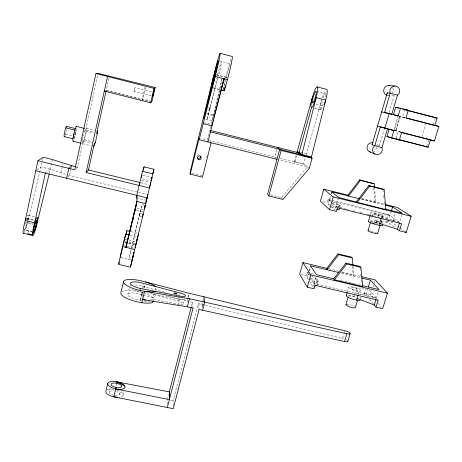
<?xml version="1.0" encoding="UTF-8"?>
<svg xmlns="http://www.w3.org/2000/svg" width="462" height="462" viewBox="0 0 462 462"><rect width="100%" height="100%" fill="white"/><g stroke="black" fill="none" stroke-linecap="round" stroke-linejoin="round"><path stroke-width="0.35" stroke-dasharray="2.31 1.73" d="M167.342 404.556L167.348 400.248M75.046 134.448L75.127 131.606M115.05 395.541A5.301 2.189 12.5 0 0 119.629 394.484L119.652 393.907A5.301 2.189 12.5 0 0 116.586 391.557M110.308 388.005L109.321 392.498A5.301 2.189 12.5 0 0 113.687 395.276M151.311 95.877L134.067 91.482L134.39 89.651L134.933 87.716L152.189 92.123M213.23 116.511A5.833 0.323 -76 0 1 213.588 115.044L219.872 89.293A18.728 1.028 -75.9 0 1 221.997 78.985M76.542 128.638L76.328 130.18A7.606 0.837 -77 0 1 75.139 135.759L74.174 139.05M24.186 232.686A9.407 1.357 -76.1 0 0 27.339 223.198L27.801 220.905M141.811 216.84L139.178 216.21L139.599 214.483M141.851 213.779L139.876 213.305L139.686 214.12M42.989 158.68L28.194 219.727M66.072 131.549L66.343 130.232M144.612 205.163L141.978 204.527L131.947 246.783M49.353 173.342L52.425 159.575M60.949 172.748L62.896 163.75M70.969 168.647L69.444 175.618L68.047 176.975M71.119 167.949L71.575 165.858M76.38 168.284L77.42 167.284L82.611 143.694L84.361 139.749L86.458 130.232L86.094 128.061L97.823 74.798M104.291 91.049L106.191 90.5L109.402 76.276M225.97 78.655L226.929 74.642A11.204 0.664 -75.8 0 1 229.614 65.315M151.386 101.986L142.14 99.642L144.953 87.532M145.617 87.266L142.874 99.041L142.14 99.642M137.612 199.636L137.936 198.244L146.483 200.317M131.156 249.526L128.834 259.459L131.312 249.422M131.641 247.517L141.978 204.527M127.737 294.392L129.516 287.006M222.141 78.349L211.117 124.457L204.522 122.788M139.512 214.859L139.183 216.187M139.541 214.651L139.87 213.323M115.858 386.399L116.488 383.812M141.499 300.387L137.595 299.769A10.499 3.032 13.2 0 1 127.87 294.063A10.499 3.032 13.2 0 1 140.974 294.415L141.62 291.77M142.423 288.461L143.509 284.026M140.194 300.248L142.18 292.117M140.292 300.265L142.279 292.134L143.486 292.261L142.492 296.327M225.849 77.246L226.495 74.596A18.723 1.109 -75.8 0 1 230.965 59.061M152.737 293.849A17.556 5.001 13.2 0 1 153.673 294.502L153.078 297.667L142.163 294.831L142.81 292.18M143.78 288.213L144.704 284.436M142.85 293.249L142.931 292.908L138.623 291.765A17.539 5.07 13.2 0 0 121.697 291.684M144.144 287.942L144.953 284.638M141.828 299.035L142.325 297.002M119.629 394.484L120.426 391.222M123.135 395.033L124.255 390.471M223.279 89.628L225.635 80.024M28.026 220.42L27.339 223.198L33.241 224.59M155.041 289.726L155.498 287.89M150.548 300.005A17.556 5.001 13.2 0 0 153.367 299.549L154.776 294.45M206.618 157.594L207.311 154.834M210.077 143.798L210.77 141.037M210.632 126.392L207.178 140.136L200.606 138.484M180.815 304.585A5.532 1.577 14.1 0 0 183.212 303.309A5.532 1.577 14.1 0 0 177.974 300.924L179.065 296.621M179.377 295.397L179.689 294.173M153.534 299.468L178.118 304.198L179.701 297.978M217.983 78.061L207.074 119.664L218.341 72.413A11.215 0.537 -75.9 0 1 221.656 61.648A11.215 0.537 -75.9 0 1 218.693 75.352L218.341 76.663M183.42 303.765L184.685 298.822M187.751 297.799L186.902 301.091L165.979 295.686M187.918 297.141L188.929 293.191M187.018 302.46L188.207 297.828M188.375 297.17L189.056 294.519M167.348 399.526L168.607 394.658M191.349 306.508L192.423 302.344L188.282 301.403M173.21 405.803L173.123 400.756L198.331 303.684L204.602 305.145M203.344 298.562L201.807 304.47L202.316 308.038M202.113 306.624L203.153 302.656M203.326 301.992L203.84 300.011M202.841 306.04L203.361 304.048M276.68 149.411L274.613 157.074L276.005 158.362M309.292 168.295L304.325 164.536L295.12 162.226L294.433 161.671L296.13 155.417M297.008 155.284L295.12 162.226L280.082 158.449M304.325 164.536L303.58 163.97L305.313 157.727M306.081 154.955L321.691 99.988M65.067 135.135A5.244 0.641 -77.1 0 0 65.408 134.084L65.748 132.865M308.518 279.741L306.04 275.704L306.987 272.407L308.385 272.742M329.591 205.232L326.894 202.783L327.87 199.365L331.341 200.219M308.795 271.558L307.109 277.443L308.928 278.499M308.98 270.917L310.447 265.789M330.29 196.483L328.159 203.933L329.446 204.481M331.052 193.821L331.624 191.822M309.315 270.998L310.787 265.869M329.493 200.566L330.636 196.569M331.398 193.907L331.97 191.909M338.467 198.129L335.008 210.129L331.502 206.959L332.519 203.436L339.547 205.174L338.865 207.519M312.872 286.833L315.604 277.356M317.186 279.331L318.445 281.248L317.458 284.65L316.216 282.709L317.186 279.331L311.711 276.207M337.797 208.056L338.808 204.545L329.146 200.479L330.884 200.912M339.778 207.571L340.292 205.804L338.808 204.545M379.267 145.957L384.396 128.569M389.166 112.405L394.184 95.409M394.022 129.568L397.984 116.251M395.986 130.792L394.71 130.428L398.845 116.534L400.15 116.817L395.986 130.792L394.363 130.371M347.43 291.741L348.781 287.225M370.38 214.726L370.98 212.716M400.034 116.695L395.83 130.804L393.826 130.232M370.605 222.06L372.008 217.365M372.21 216.695L373.209 213.34M396.078 138.248L398.094 131.503L401.01 132.334M404.637 109.604L402.396 117.1L405.382 117.741M374.307 222.482L374.826 220.749L387.941 222.366L391.008 212.254M375.675 223.504L376.028 222.338A5.14 0.612 15.9 0 0 378.517 222.95M354.088 296.338L354.585 294.675M354.787 294.005L356.589 288.005L363.681 288.236M376.183 222.707L377.269 219.092M378.02 216.574L378.776 214.056L390.009 215.546L331.577 201.08M205.307 305.313L342.521 338.461L343.872 333.957M344.063 333.316L344.646 331.387M358.31 294.375L359.124 291.661A7.328 1.502 16.9 0 1 348.96 287.699A7.328 1.502 16.9 0 1 356.023 287.82L356.589 288.005M381.369 217.752L381.756 216.47A7.467 0.826 15.8 0 1 371.217 213.017A7.467 0.826 15.8 0 1 378.193 213.883L378.776 214.056M380.844 222.886L381.612 220.345M382.374 217.81L382.952 215.904M381.208 222.465L382.357 218.647M382.548 218.012L383.119 216.106M367.706 297.066L364.403 293.07L365.783 288.507M332.034 200.393L388.23 214.31L386.186 221.073L395.218 227.708M367.943 288.369L365.95 294.941L359.557 294.791M28.061 232.502L28.621 230.677M373.446 297.817L370.68 294.56L371.893 290.558M372.909 287.22L374.74 281.214M393.162 220.663L395.38 213.375M421.823 136.717L425.641 124.214M318.445 281.248L313.871 283.373L376.391 298.186L378.211 292.244M401.952 214.674L399.636 222.234L388.23 214.31M426.773 146.056L428.609 140.061M433.391 124.497L435.458 117.77M134.067 91.482L134.933 87.716M270.38 194.889L281.52 197.632L307.478 166.909L279.793 159.991M208.76 107.248C211.059 106.572 209.673 111.92 208.016 110.239M45.328 173.1L50.375 169.179L66.176 174.515M36.914 170.028L41.239 166.955L50.375 169.179M140.754 99.29L106.231 90.488M340.292 205.804L336.047 206.526L345.131 208.766M387.71 95.276L391.533 95.744M142.279 292.134L139.576 291.632A10.522 2.928 13.3 0 1 137.555 291.112M144.317 300.929L149.954 302.004M146.31 292.81L179.389 299.22A5.538 1.542 14.2 0 0 184.471 298.365M170.559 400.213L173.123 400.756M106.191 90.5L149.85 100.808M120.98 257.617L132.103 260.227M27.489 222.482L33.391 223.874M124.353 245.796L126.34 246.263M127.004 246.419L134.286 248.14M32.022 231.479L24.284 229.654A5.642 0.814 -76.1 0 0 26.975 222.228M32.825 232.051L24.186 230.018A6.018 0.872 -76.1 0 0 27.056 222.095M311.18 273.406L314.674 274.237M339.824 280.232L344.017 281.231M344.716 281.393L351.005 282.894M351.703 283.056L353.8 283.558M354.308 283.714L361.168 285.349M130.729 231.583L137.249 233.137M309.8 274.538L308.062 274.122L309.28 274.815M300.941 274.492L306.04 275.704M129.683 235.077L137.664 236.971M310.903 278.644L317.816 280.284L316.834 283.674L309.927 282.034L314.056 288.767M364.403 293.07L370.68 294.56M28.095 215.205L35.383 216.932M125.011 239.131L126.917 239.587M128.881 240.049L135.845 241.701M125.081 241.435L135.366 243.872M27.241 218.451L33.87 220.016M27.148 218.809L33.778 220.38M124.844 242.475L134.477 244.75M124.821 242.562L134.454 244.837M328.886 268.815L338.698 271.165M342.203 272.002L361.128 276.53M341.539 272.493L353.228 275.288L353.996 276.201L353.107 267.065M341.568 273.227L360.845 277.835M136.971 208.079L144.202 209.823M136.365 210.071L143.694 211.839M137.139 192.053L66.828 174.734M138.502 192.383L147.846 194.652M142.585 175.081L151.986 177.385M142.388 178.852L151.12 180.988M141.539 180.544L149.411 182.467M140.789 182.756L148.816 184.713M76.12 166.967L77.42 167.284M82.611 143.694L90.939 145.755M345.83 208.94L348.625 209.632M352.818 210.666L355.613 211.359M359.806 212.393L362.601 213.08M366.793 214.12L373.082 215.673M373.781 215.846L388.455 219.467M391.949 220.334L395.443 221.194M331.502 206.959L335.972 208.062M192.048 173.036L202.125 175.525M386.821 221.234L392.556 222.649L397.101 225.918M294.433 161.671L303.58 163.97M361.555 198.55L384.615 204.285M86.458 130.232L94.029 132.12M361.734 198.931L375.011 202.235L375.895 202.835L374.578 188.051M361.521 199.261L384.944 205.082M85.47 130.885L93.821 132.958M65.408 134.084L72.037 135.73M84.361 139.749L91.915 141.62M83.229 140.893L91.563 142.954M323.002 201.825L326.894 202.783M86.094 128.061L94.444 130.14M300.34 152.021L306.462 153.569M208.974 140.587L276.669 157.594M205.746 119.329L211.746 120.848M206.959 113.357L213.588 115.044M206.687 113.831L213.409 115.54M213.207 87.763L219.848 89.472M213.277 87.994L220.744 89.917M216.366 74.752L226.836 77.46M216.337 74.85L226.253 77.42M316.054 104.014L322.124 105.584L320.905 109.968L314.847 108.403M314.483 107.923L320.524 109.482L320.905 109.968A10.69 1.935 -74.3 0 0 322.222 108.853M394.71 130.428L400.918 132.034M394.71 130.596L400.976 132.213M218.913 60.845L230.33 63.825M316.614 91.499L325.398 93.792M398.972 116.274L405.255 117.908M398.845 116.534L405.076 118.156M164.715 292.238L140.304 285.782A10.522 2.928 13.3 0 0 133.512 284.967M153.823 294.652L177.974 300.924M376.12 220.807L377.956 221.356A7.456 0.889 15.9 0 1 379.672 221.927M381.756 216.47L398.313 221.806M376.028 222.338L379.031 223.319M140.974 294.415L142.163 294.831M359.124 291.661L376.391 298.186M332.016 205.578L336.509 207.502M309.54 278.846L316.216 282.709M397.667 226.322L399.37 227.552M399.942 227.957L403.915 230.821M294.785 161.764L295.478 162.318M327.87 199.365L331.075 202.165M332.519 203.436L337.468 207.767M153.078 297.667L152.928 297.516A17.539 5.07 13.2 0 0 144.981 293.584M369.352 290.009L378.13 300.208M378.055 303.245L381.283 307.051M369.461 299.185L374.295 305.03M281.52 197.632L282.6 198.989M306.987 272.407L309.482 276.38M309.835 276.946L315.067 285.273M198.331 303.684L199.082 309.459M25.474 222.031L25.976 226.536M192.423 302.344L193.024 308.085M352.344 266.193L353.228 275.288M360.244 268.584L360.377 269.999M360.782 274.226L360.914 275.641M361.382 280.578L361.521 281.987M373.758 188.219L375.011 202.235M383.316 190.535L383.437 191.955M383.743 195.495L384.055 199.041M384.297 201.877L384.609 205.423M210.095 107.588L209.344 110.58M392.683 87.93A4.972 4.712 -58.9 0 1 392.515 92.833M388.294 95.345A4.972 4.712 -58.9 0 1 387.064 95.195M393.976 95.045A5.053 4.782 -58.7 0 1 390.286 95.594M377.2 144.427A4.926 4.695 -50.7 0 1 378.898 146.171M375.895 145.01A4.851 4.626 -50.9 0 1 376.328 146.154M376.455 147.384A4.851 4.626 -50.9 0 1 373.972 151.548M323.14 97.961A6.122 1.109 -74.3 0 1 325.733 94.675M325.698 95.663A6.122 1.109 -74.3 0 1 325.531 96.922M323.365 104.042A6.122 1.109 -74.3 0 1 322.297 100.987M320.524 109.482A10.69 1.935 -74.3 0 1 321.887 99.301M322.274 97.973A10.69 1.935 -74.3 0 1 325.283 90.616M342.521 338.461A4.545 1.219 17.7 0 1 343.641 338.762M345.784 339.582A4.545 1.219 17.7 0 1 346.662 340.049M117.267 390.223A8.842 3.656 12.5 0 1 123.129 394.571A8.842 3.656 12.5 0 1 118.347 397.285M107.328 389.824A8.842 3.656 12.5 0 1 114.512 389.518M223.21 89.628A18.723 1.109 -75.8 0 1 225.081 80.457M197.187 156.058A1.865 1.865 0 0 1 200.6 155.55M212.659 119.115A5.833 0.323 -76 0 1 212.913 117.897M230.053 64.218A11.204 0.664 -75.8 0 1 230.417 64.183M179.516 304.458A5.532 1.577 14.1 0 1 178.118 304.198M136.902 290.916A10.522 2.928 13.3 0 1 132.363 289.091M130.157 285.672A10.522 2.928 13.3 0 1 131.295 285.21M109.361 391.92A5.301 2.189 12.5 0 1 113.941 390.898M26.64 219.115A5.642 0.814 -76.1 0 1 27.27 219.952M75.993 130.249A5.238 0.578 -77 0 1 75.023 135.164M74.688 136.382A5.238 0.578 -77 0 1 74.353 137.433M26.317 219.508A6.018 0.872 -76.1 0 1 27.264 220.767M27.258 215.69A9.407 1.357 -76.1 0 1 27.928 220.189M82.467 140.408A7.594 0.745 -77 0 0 82.219 142.567L82.236 143.295A7.594 0.745 -77 0 0 83.639 140.633A7.594 0.745 -77 0 0 85.568 132.473L85.799 130.942A7.594 0.745 -77 0 0 85.77 128.731L85.516 128.962A7.594 0.745 -77 0 0 83.772 134.194M82.554 139.859A7.594 0.745 -77 0 1 83.616 134.829M348.533 295.137A7.311 1.577 17 0 1 353.522 296.148L355.313 296.737A7.311 1.577 17 0 1 356.439 297.17M348.452 296.263A5.036 1.086 17 0 1 355.821 297.488M346.708 304.256A5.024 1.138 17.1 0 1 355.012 306.756M359.944 297.054A7.311 1.559 17 0 1 360.499 298.458M370.547 221.385A7.456 0.907 15.9 0 1 375.6 222.534L377.437 223.082A7.456 0.907 15.9 0 1 378.603 223.464M371.298 221.933A5.134 0.624 15.9 0 1 378.037 223.591M381.15 222.488A7.456 0.889 15.9 0 1 383.004 223.417M374.826 220.749A5.14 0.612 15.9 0 1 379.573 222.245M370.536 230.856A5.122 0.676 16 0 1 376.443 232.64M352.275 289.039A5.047 1.034 16.9 0 0 360.429 290.962A5.047 1.034 16.9 0 0 354.672 287.942A5.047 1.034 16.9 0 0 352.275 289.039M374.665 214.166A5.146 0.566 15.8 0 0 382.952 216.21A5.146 0.566 15.8 0 0 376.877 213.796A5.146 0.566 15.8 0 0 374.665 214.166"/><path stroke-width="0.69" d="M120.322 257.461L120.374 257.063M140.096 290.494A17.591 4.828 13.3 0 1 123.498 281.762A17.591 4.828 13.3 0 1 141.28 280.85L188.929 293.191L344.837 330.74A4.556 1.172 17.6 0 1 350.075 333.194A4.556 1.172 17.6 0 1 346.835 333.72L189.455 298.735L140.096 290.494L140.344 288.49A10.528 2.888 13.3 0 1 130.417 283.27A10.528 2.888 13.3 0 1 141.049 282.721L180.001 292.954A5.544 1.519 14.2 0 1 185.47 295.761A5.544 1.519 14.2 0 1 180.174 296.119L140.344 288.49M130.076 231.427L126.854 230.74A17.741 0.306 -76.5 0 1 126.114 234.269M211.221 87.249L211.25 87.07A18.751 0.82 -76 0 1 213.588 76.138L214.709 71.535A18.751 0.82 -76 0 1 220.091 53.315L232.178 56.491A18.723 1.109 -75.8 0 1 228.719 74.844L227.466 79.637A18.723 1.109 -75.8 0 1 224.145 90.616L220.744 89.917M347.724 340.939A4.545 1.219 17.7 0 1 344.485 341.516L199.082 309.459L173.256 408.685L113.906 396.858L116.066 387.485M116.736 383.281L116.961 381.878L169.323 391.874L169.444 399.284L167.342 407.432M36.521 225.364L36.989 223.082A9.396 1.242 -76.2 0 0 35.793 219.594A9.396 1.242 -76.2 0 0 32.444 234.453A9.396 1.242 -76.2 0 0 35.944 227.72L49.18 174.035M75.468 166.811L52.425 159.575L43.278 157.299L37.867 160.782L25.306 220.547L34.702 222.771L45.328 173.1M141.846 175.271L141.915 174.919L141.805 175.289M66.649 178.332L68.826 168.324L71.575 165.858M120.588 255.977L120.836 254.845M104.291 91.049L150.664 102.824L151.94 101.34L155.192 87.509L98.129 73.394L95.963 73.504L74.821 169.785L37.867 160.782M150.722 182.79L149.411 187.97L86.146 172.545L107.542 76.467M86.146 172.545L88.461 169.981L94.335 143.642L95.351 142.469L97.47 132.975L97.228 130.833M106.075 91.187L96.598 133.651L97.47 132.975M136.255 205.192L136.475 204.221M118.647 264.397L130.44 267.157L133.368 254.885M120.957 254.279L122.701 246.818M138.542 233.443L136.544 241.869M35.944 227.72L36.665 224.648M150.664 102.824L154.06 88.369L155.192 87.509M153.569 92.475L152.685 96.229L154.637 87.93M125.774 235.308L126.865 230.665M132.733 220.455L133.223 218.37M135.014 210.736L135.984 206.572M136.509 203.736L125.935 247.378L136.885 201.513L136.792 195.334L142.475 171.327L144.092 166.851L153.956 169.283L133.46 254.712M143.289 170.235L144.092 166.851M130.405 230.036L130.896 227.951M132.698 220.293L133.685 216.112M134.506 212.636L135.655 207.761M132.444 258.766L132.103 260.227L132.813 257.328M123.025 245.484L125.733 234.136L129.013 234.915M141.395 176.975L141.62 176.039M141.568 176.472L141.343 177.402M123.516 281.658L120.848 292.833A17.539 5.07 13.2 0 0 137.324 301.871L141.869 302.708A17.539 5.07 13.2 0 0 152.604 302.627L153.228 300.698M135.764 245.056L136.013 244.028M142.66 216.181L142.469 216.996L142.706 216.02M142.972 214.911L143.168 214.097L142.931 215.067M144.525 208.46L145.27 205.319L144.387 208.968M151.727 178.476L151.986 177.385L151.709 178.511M125.935 247.378L136.983 201.397M132.542 258.287L133.98 252.344M213.588 76.138L190.032 172.54L190.194 174.151L202.477 177.177L211.088 142.85M135.753 244.9L137.664 236.971M146.483 200.317L147.846 194.652M133.905 252.806L130.44 267.157M107.727 383.524L105.833 391.372A8.842 3.656 12.5 0 0 117.654 397.291M215.032 71.552L203.754 118.821L215.298 74.469A11.221 0.491 -76 0 0 218.289 60.77A11.221 0.491 -76 0 0 215.032 71.552L214.709 71.535M141.869 302.708L144.646 291.349A17.591 4.828 13.3 0 0 155.382 291.406L155.55 291.326M135.17 247.54L135.557 245.986M190.194 174.151L198.937 139.074M277.021 159.298L199.128 139.743L216.372 71.639A18.751 0.82 -76 0 0 220.091 53.315M207.883 141.944L224.082 78.765A18.728 1.028 -75.9 0 1 221.743 86.943M311.492 156.907L325.681 100.098L316.112 97.615A10.701 1.808 -74.5 0 1 311.48 107.53L299.093 152.518L301.934 154.499L311.492 156.907L311.272 157.698L312.093 158.247L309.292 168.295L282.958 199.445L268.832 195.963L267.59 194.202L279.724 149.307L277.24 147.32L210.354 130.44M153.956 169.283L152.795 173.862L142.475 171.327M145.524 299.925A17.556 5.001 13.2 0 1 142.631 299.595L187.376 306.814L189.455 298.735M191.17 307.201L169.323 391.874L169.363 399.613L115.829 388.94M169.444 399.284L193.024 308.085L187.376 306.814M224.076 90.777L225.34 85.909M202.639 310.262L204.741 302.212L203.858 296.598M211.914 124.821L212.462 122.725M212.832 121.333L213.386 119.236M213.756 117.839L224.082 78.765M125.733 234.136L125.664 234.384A17.741 0.306 -76.5 0 0 122.626 246.598L121.529 251.178A17.741 0.306 -76.5 0 0 119.34 262.173M268.832 195.963L281.15 150.445L279.724 149.307M296.887 152.639L312.56 96.876M311.272 157.698L301.715 155.29L316.793 94.895L317.608 90.125A10.701 1.808 -74.5 0 0 314.229 91.73A10.701 1.808 -74.5 0 0 311.128 107.051L311.48 107.53M327.483 268.48L302.957 262.612L299.665 274.191L307.282 287.168L314.056 288.767L315.067 285.273L378.13 300.208L376.01 307.109L382.669 308.68L387.462 293.139L375.144 279.88L361.827 276.698M348.284 195.247L323.827 189.16L320.409 201.184L329.522 209.708L336.417 211.405L337.468 207.767L401.617 223.608L399.416 230.786L406.185 232.455L411.174 216.28L397.193 207.415L385.314 204.458M307.282 287.168L310.805 274.896L302.957 262.612M329.522 209.708L333.189 196.933L323.827 189.16M339.605 208.16L339.264 209.338L336.833 209.788M386.867 128.569L380.33 126.883L374.746 145.894L374.116 146.379A5.001 4.759 -50.5 0 0 376.045 154.539A5.001 4.759 -50.5 0 0 382.178 148.435L381.907 147.719L372.008 144.82L387.243 92.856L390.234 93.197L397.47 95.097L398.111 94.6A5.128 4.845 -58.5 0 0 398.891 88.121A5.128 4.845 -58.5 0 0 392.833 86.527A5.128 4.845 -58.5 0 0 389.957 92.458L390.234 93.197L384.551 112.526L391.759 114.403L397.47 95.097M377.506 126.074L384.869 128.182L389.2 113.508L398.232 115.852L400.502 108.229L408.264 110.256L405.983 117.868L438.9 126.432L434.413 140.974L401.599 132.502L399.341 140.032L391.626 138.051L386.954 136.533L389.143 129.158L393.872 130.509L391.626 138.051M381.907 147.719L387.52 128.736M393.387 114.824L395.599 107.363L400.502 108.229M346.281 295.616L347.239 292.388M368.381 221.437L370.178 215.402M345.957 304.62L348.065 297.551M368.012 230.746L370.409 222.73A7.456 0.907 15.9 0 1 368.653 221.269M346.598 295.287A7.311 1.577 17 0 0 348.129 297.343A7.311 1.577 17 0 0 354.845 299.78L356.572 300.127L358.102 295.051M370.42 222.684A7.456 0.907 15.9 0 0 377.356 224.879L379.106 225.277L381.179 218.393M344.485 341.516L346.835 333.72M357.582 300.104L355.451 307.172A5.024 1.138 17.1 0 1 350.571 307.207A5.024 1.138 17.1 0 1 346.177 304.383M380.122 225.294L377.708 233.31A5.122 0.676 16 0 1 372.886 232.836A5.122 0.676 16 0 1 368.202 230.619M33.385 231.797L32.467 234.84L27.691 233.72M347.846 341.303L350.19 333.541M368.358 286.994L370.437 280.128L361.532 278.003M391.406 210.938L392.602 206.988L384.944 205.082M376.01 307.109L374.295 305.03L375.97 299.555M399.416 230.786L397.459 229.348L399.439 222.88M399.341 140.032L395.882 138.918L428.141 147.216L430.411 139.847L434.413 140.974M408.264 110.256L404.637 109.604L437.104 118.081L434.811 125.531L438.9 126.432M139.126 185.458L139.801 183.518M140.026 182.865L140.119 182.588L88.461 169.981M211.925 87.647L211.989 87.485A18.751 0.82 -76 0 0 215.148 76.449L227.847 79.735M93.711 146.437L95.351 142.469M374.197 183.83L359.644 179.88L347.759 195.455L348.521 196.027L360.458 180.382L374.197 183.83L374.515 187.347M356.312 201.865L368.832 185.522L383.194 189.12L384.165 189.686L385.886 209.627L338.652 197.482L331.624 191.822L359.471 198.747M357.149 202.495L369.739 186.076L384.165 189.686M352.223 257.935L351.455 257.097L337.999 253.852L326.415 268.878L327.067 269.762L338.704 254.672L352.223 257.935L352.904 264.957M333.731 278.817L345.928 263.074L360.042 266.47L360.886 267.388L362.699 286.515L334.453 279.793L333.731 278.817L316.378 274.682L310.447 265.789L338.802 272.568M334.453 279.793L346.702 263.981L360.886 267.388M76.605 126.686A7.606 0.837 -77 0 0 76.449 126.409L76.172 126.634A7.606 0.837 -77 0 0 74.128 132.819A7.606 0.837 -77 0 0 72.863 140.257L73.071 141.233L73.354 140.974M372.008 144.82L372.407 144.514M35.828 170.796L147.049 197.823L145.651 203.632L136.885 201.513M314.593 286.013L316.308 285.193M388.623 85.534L394.935 86.024M356.572 300.127L358.073 300.312A7.311 1.577 17 0 0 360.279 299.798M379.106 225.277L380.607 225.548A7.456 0.907 15.9 0 0 382.478 225.156M381.138 223.793L379.637 223.516L397.459 229.348M437.104 118.081L407.969 110.591M381.658 111.914L389.2 113.508M394.08 114.969L398.232 115.852M122.251 246.512L134.661 249.44M23.325 233.281L32.64 235.464M362.543 285.678L379.019 289.599L370.437 280.128M310.805 274.896L387.462 293.139M73.071 141.233L81.046 143.203M66.586 126.397L75.254 128.552M65.789 127.853L75.167 130.18M385.614 209.136L402.373 213.3L392.602 206.988M333.189 196.933L411.174 216.28M64.27 136.625L72.932 138.767M277.24 147.32L298.117 152.599L302.847 155.919M301.12 154.701L210.429 131.832M76.074 126.317L84.436 128.396M281.15 150.445L312.093 158.247M203.136 123.643L211.931 125.866L211.729 125.514M297.62 151.34L297.268 151.247L299.093 152.518M95.963 73.504L154.06 88.369M221.154 89.807L222.459 90.142M386.954 136.533L394.6 138.502M395.986 138.86L425.872 146.541M387.237 128.586L388.559 128.927M401.53 132.392L430.411 139.847M384.869 128.182L393.872 130.509M317.157 86.896L326.628 89.368A10.69 1.935 -74.3 0 1 324.197 104.666M395.599 107.363L399.035 108.258M402.471 109.159L404.533 109.696M406.537 118.18L434.124 125.352M426.565 146.72L428.141 147.216M357.08 298.44L374.295 305.03M369.259 151.628L374.89 154.071M116.961 381.878L124.601 385.845M359.644 179.88L360.458 180.382M368.832 185.522L369.739 186.076M384.915 208.963L385.886 209.627M297.759 152.506L301.715 155.29M405.053 231.635L406.185 232.455M155.798 286.665L155.648 286.521A17.591 4.828 13.3 0 0 145.599 281.999M337.999 253.852L338.704 254.672M345.928 263.074L346.702 263.981M387.243 92.856L387.416 93.324M198.637 137.988L199.128 139.743M136.792 195.334L136.971 198.019M387.064 95.195A4.972 4.712 -58.9 0 1 383.882 89.235A4.972 4.712 -58.9 0 1 389.859 85.684M370.385 152.085A4.851 4.626 -50.9 0 1 367.221 146.304A4.851 4.626 -50.9 0 1 373.094 142.839M200.866 156.474A1.865 1.865 0 0 1 197.401 157.467M64.478 136.452A5.244 0.641 -77.1 0 1 64.495 132.808L64.772 131.474A5.244 0.641 -77.1 0 1 66.707 126.588M73.516 137.439A5.238 0.578 -77 0 1 73.666 136.377M73.885 135.135A5.238 0.578 -77 0 1 74.168 133.807M23.689 233.293A9.407 1.357 -76.1 0 1 23.4 228.678A9.407 1.357 -76.1 0 1 25.993 218.491M374.214 223.706A5.134 0.624 15.9 0 1 373.025 223.308M121.564 386.088L121.546 386.654A5.313 2.143 12.6 0 1 116.973 387.664L115.604 387.399A5.313 2.143 12.6 0 1 111.221 384.65L111.255 384.084A5.313 2.143 12.6 0 1 115.835 383.108L117.186 383.373A5.313 2.143 12.6 0 1 121.564 386.088M206.046 109.494L206.762 106.739L206.046 109.494M141.066 178.407L141.066 178.407M151.143 180.873L151.392 179.862L151.143 180.873M176.409 293.982L176.114 293.982A1.467 0.404 14.1 0 1 174.694 293.659L174.393 293.52A1.467 0.404 14.1 0 1 174.376 292.937A1.467 0.404 14.1 0 1 176.386 293.393A1.467 0.404 14.1 0 1 176.409 293.982M124.884 386.232L124.139 385.204A8.865 3.575 12.6 0 0 109.558 381.889A8.865 3.575 12.6 0 0 114.409 388.588A8.865 3.575 12.6 0 0 124.884 386.232M313.9 101.53A6.127 1.034 -74.5 0 0 316.147 91.568A6.127 1.034 -74.5 0 0 312.907 98.597A6.127 1.034 -74.5 0 0 313.9 101.53M198.845 159.708A1.894 1.894 -21.2 0 0 201.132 157.351A1.894 1.894 -21.2 0 0 197.944 156.554A1.894 1.894 -21.2 0 0 198.845 159.708M34.777 229.839A5.636 0.745 -76.2 0 0 36.429 221.003A5.636 0.745 -76.2 0 0 33.807 228.407A5.636 0.745 -76.2 0 0 34.777 229.839M34.76 230.07A6.012 0.797 -76.2 0 0 36.521 220.645A6.012 0.797 -76.2 0 0 33.726 228.54A6.012 0.797 -76.2 0 0 34.76 230.07"/></g></svg>
